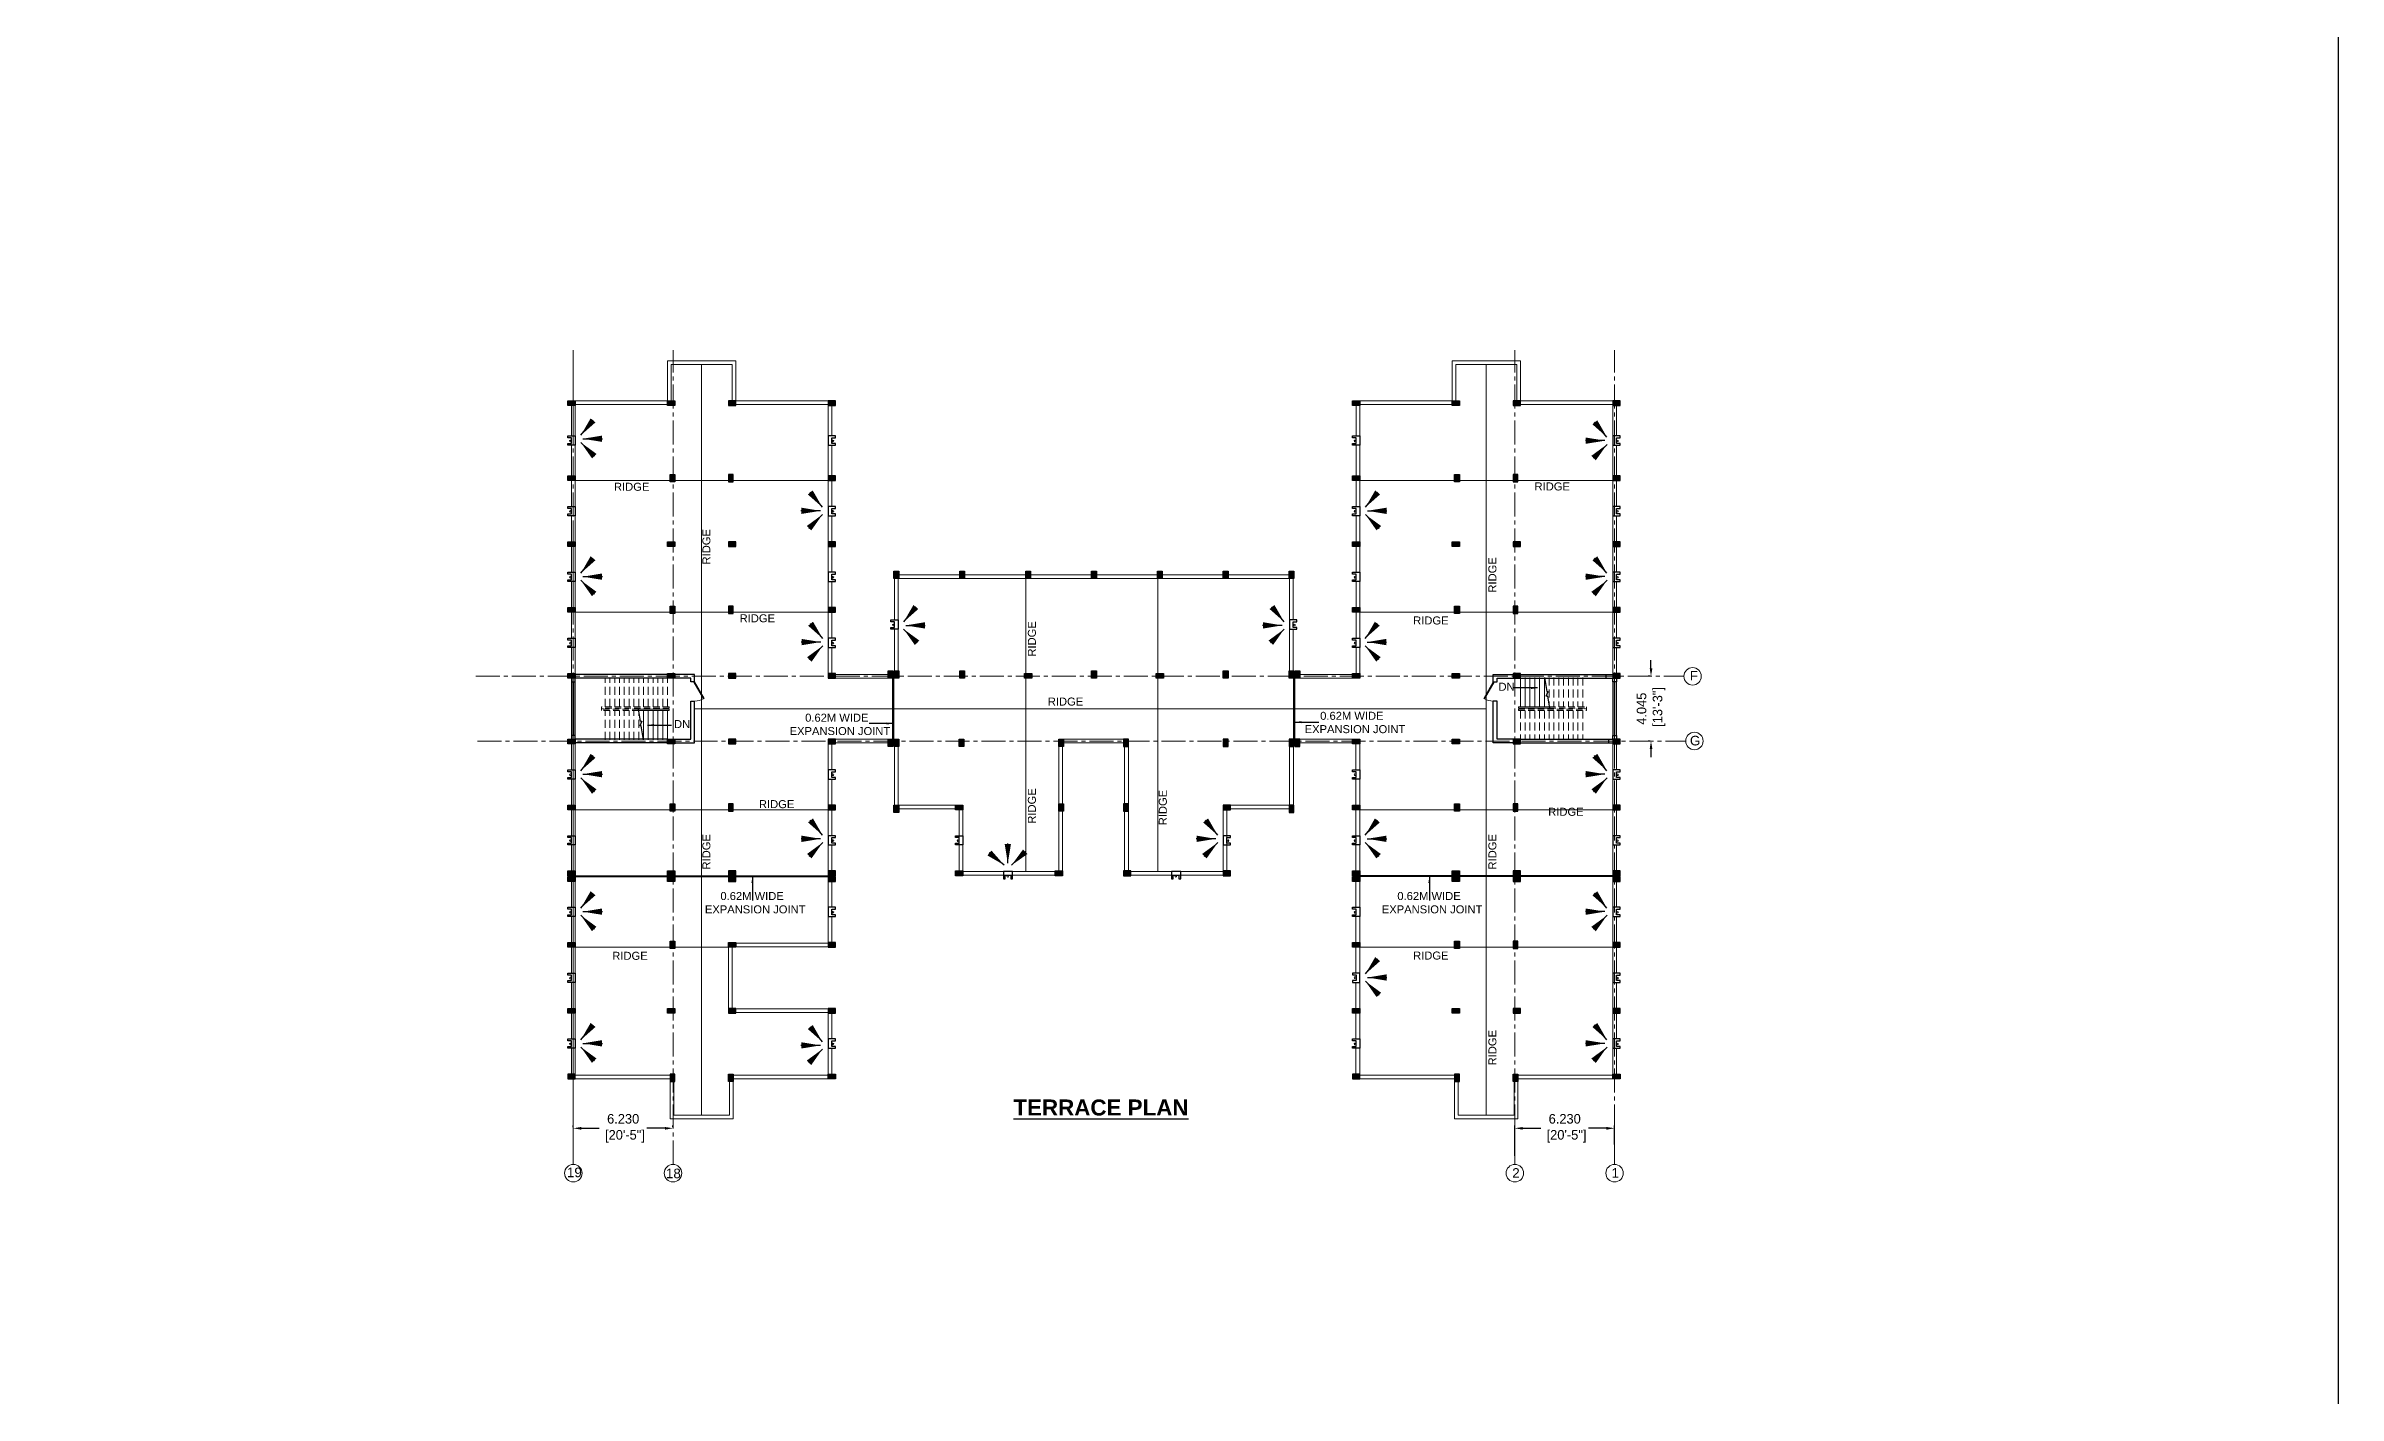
# Model space of a CAD drawing. Extents: x 1465 to 2206, y 779 to 1116.
# Drawn here: x 2062.9 to 2206.1, y 863.1 to 947.4 of the extents above; entities that cross this region are included whole.
import ezdxf

# ---------------------------------------------------------------- set-up
doc = ezdxf.new("R2010")
doc.units = 0
doc.header["$LTSCALE"] = 40
doc.header["$MEASUREMENT"] = 0
doc.header["$PDMODE"] = 32
doc.header["$PDSIZE"] = 0.02
for name, pattern in [('CENTER2', [1.125, 0.75, -0.125, 0.125, -0.125]), ('DASHED', [0.75, 0.5, -0.25]), ('DASHED2', [0.375, 0.25, -0.125])]:
    doc.linetypes.add(name, pattern=pattern)
doc.layers.get('0').update_dxf_attribs({"linetype": 'CONTINUOUS'})
doc.layers.get('Defpoints').update_dxf_attribs({"linetype": 'CONTINUOUS'})
for name, color, linetype, lineweight in [('COLUMN', 251, 'CONTINUOUS', 30), ('Door', 54, 'CONTINUOUS', 15), ('FIXTURE', 13, 'CONTINUOUS', 9), ('Railing', 22, 'CONTINUOUS', 13), ('Services', 1, 'DASHED', 30), ('Stair', 1, 'CONTINUOUS', 15), ('Wall', 7, 'CONTINUOUS', 30), ('wall l', 7, 'CONTINUOUS', 15), ('Window', 150, 'CONTINUOUS', 13), ('window wall', 7, 'CONTINUOUS', 18)]:
    doc.layers.add(name, color=color, linetype=linetype, lineweight=lineweight)
for name, color, linetype in [('Dim', 251, 'CONTINUOUS'), ('Dimens', 254, 'CONTINUOUS'), ('EXPANSION JOINT', 244, 'CONTINUOUS'), ('GRID', 4, 'CENTER2'), ('GRID TEXT', 142, 'CENTER2'), ('Hatch', 251, 'CONTINUOUS'), ('SLOP', 230, 'CONTINUOUS'), ('Text', 7, 'CONTINUOUS')]:
    doc.layers.add(name, color=color, linetype=linetype)
doc.styles.add('L120', font='simplex.shx', dxfattribs={"height": 3})
doc.styles.get("Standard").update_dxf_attribs({"font": 'txt.shx', "height": 0.03937})
doc.styles.add('Tabrej', font='GOTHIC.TTF')
doc.styles.add('Tabrej.', font='GOTHIC.TTF', dxfattribs={"height": 1})
doc.dimstyles.get("Standard").update_dxf_attribs({"dimtxt": 0.18, "dimasz": 0.18, "dimexe": 0.18, "dimexo": 0.0625, "dimgap": 0.09, "dimtad": 0, "dimtih": 1, "dimtoh": 1, "dimdec": 4, "dimzin": 0, "dimdsep": 46, "dimtxsty": 'Standard', "dimcen": 0.09, "dimadec": 0, "dimazin": 0, "dimtfac": 1, "dimtdec": 4, "dimtofl": 0, "dimtmove": 0, "dimatfit": 3, "dimfxl": 0, "dimtolj": 1, "dimtzin": 0, "dimarcsym": 0})
doc.dimstyles.new('Tabrej', dxfattribs={"dimtxt": 1.8, "dimasz": 1.2, "dimexe": 0.18, "dimexo": 0.0625, "dimgap": 0.09, "dimtad": 0, "dimzin": 0, "dimdsep": 46, "dimtxsty": 'Tabrej', "dimcen": 0.09, "dimclrd": 256, "dimclre": 256, "dimclrt": 7, "dimadec": 0, "dimazin": 0, "dimtfac": 1, "dimtofl": 0, "dimtmove": 0, "dimatfit": 3, "dimfxl": 0, "dimtolj": 1, "dimtzin": 0, "dimlwd": -1, "dimlwe": -1, "dimarcsym": 0})

# ---------------------------------------------------------------- blocks, each defined once
blk = doc.blocks.new('COLUMN 546')
at = {"layer": 'Hatch'}
h = blk.add_hatch(color=0, dxfattribs=at)
h.dxf.hatch_style = 1
h.paths.add_polyline_path([(0, 0), (0.3, 0), (0.3, 0.46), (0, 0.46)])
at = {"layer": 'COLUMN'}
for p, q in [((0.3, 0.46), (0, 0.46)), ((0, 0.46), (0, 0)), ((0, 0), (0.3, 0)), ((0.3, 0), (0.3, 0.46))]:
    blk.add_line(p, q, dxfattribs=at)
blk = doc.blocks.new('SHAFT2')
at = {"layer": 'FIXTURE'}
blk.add_circle((0.3, 0.31), 0.05, dxfattribs=at)
at = {"layer": 'Wall'}
blk.add_lwpolyline([(0, 0.58), (0.46, 0.58), (0.46, 0.47), (0.23, 0.47), (0.23, 0.12), (0.46, 0.12), (0.46, 0), (0, 0), (0, 0.58)], dxfattribs=at)
blk = doc.blocks.new('*U14')
for p, q in [((0, 0), (0, -6)), ((40, 0), (40, -6))]:
    blk.add_line(p, q)
blk.add_lwpolyline([(0, 0), (34.6, 20), (35.5, 18.5), (0.9, -1.5)], close=True)
blk.add_arc((0, 0), 40, 0, 30)
blk = doc.blocks.new('DOOR1')
at = {"layer": 'Door', "xscale": 0.0300000000000013, "yscale": 0.0300000000000013, "zscale": 0.0300000000000013}
blk.add_blockref('*U14', (0, 0.18), dxfattribs=at)
blk = doc.blocks.new('*D55')
at = {"layer": 'Defpoints', "color": 0, "transparency": 16777216}
for p in [(2154.69, 879.77), (2160.92, 878.7), (2154.69, 877.98)]:
    blk.add_point(p, dxfattribs=at)
at = {"layer": 'Dim', "transparency": 16777216}
for p, q in [((2154.69, 878.04), (2154.69, 879.95)), ((2155.19, 879.77), (2156.32, 879.77)), ((2160.42, 879.77), (2159.29, 879.77)), ((2160.92, 878.76), (2160.92, 879.95))]:
    blk.add_line(p, q, dxfattribs=at)
for points in [[(2155.19, 879.85), (2155.19, 879.68), (2154.69, 879.77)], [(2160.42, 879.85), (2160.42, 879.68), (2160.92, 879.77)]]:
    blk.add_solid(points, dxfattribs=at)
at = {"layer": 'Dim', "color": 7, "transparency": 16777216, "insert": (2157.81, 879.77), "char_height": 0.6, "attachment_point": 5, "style": 'Tabrej'}
blk.add_mtext('\\A1;6.230\\P [20\'-5"]', dxfattribs=at)
blk = doc.blocks.new('*D56')
at = {"layer": 'Defpoints', "color": 0, "transparency": 16777216}
for p in [(2095.85, 879.77), (2095.85, 879.77), (2102.08, 879.77)]:
    blk.add_point(p, dxfattribs=at)
at = {"layer": 'Dim', "transparency": 16777216}
for p, q in [((2095.85, 879.83), (2095.85, 879.95)), ((2096.35, 879.77), (2097.48, 879.77)), ((2101.58, 879.77), (2100.45, 879.77)), ((2102.08, 879.83), (2102.08, 879.95))]:
    blk.add_line(p, q, dxfattribs=at)
for points in [[(2096.35, 879.85), (2096.35, 879.68), (2095.85, 879.77)], [(2101.58, 879.85), (2101.58, 879.68), (2102.08, 879.77)]]:
    blk.add_solid(points, dxfattribs=at)
at = {"layer": 'Dim', "color": 7, "transparency": 16777216, "insert": (2098.97, 879.77), "char_height": 0.6, "attachment_point": 5, "style": 'Tabrej'}
blk.add_mtext('\\A1;6.230\\P [20\'-5"]', dxfattribs=at)
blk = doc.blocks.new('*D57')
at = {"layer": 'Defpoints', "color": 0, "transparency": 16777216}
for p in [(2163.2, 908.02), (2163.2, 908.02), (2163.2, 903.97)]:
    blk.add_point(p, dxfattribs=at)
at = {"layer": 'Dim', "transparency": 16777216}
for p, q in [((2163.2, 908.52), (2163.2, 909.02)), ((2163.14, 908.02), (2163.02, 908.02)), ((2163.14, 903.97), (2163.02, 903.97)), ((2163.2, 903.47), (2163.2, 902.97))]:
    blk.add_line(p, q, dxfattribs=at)
for points in [[(2163.12, 908.52), (2163.29, 908.52), (2163.2, 908.02)], [(2163.12, 903.47), (2163.29, 903.47), (2163.2, 903.97)]]:
    blk.add_solid(points, dxfattribs=at)
at = {"layer": 'Dim', "color": 7, "transparency": 16777216, "insert": (2163.2, 905.99), "char_height": 0.6, "attachment_point": 5, "rotation": 90, "style": 'Tabrej'}
blk.add_mtext('\\A1;4.045\\P [13\'-3"]', dxfattribs=at)

msp = doc.modelspace()

# ---------------------------------------------------------------- linework, layer by layer
at = {"layer": 'Dim'}
for p, q in [((2160.3987, 907.9014), (2160.3987, 908.1314)), ((2160.5609, 903.8564), (2160.5609, 904.0864))]:
    msp.add_line(p, q, dxfattribs=at)
at = {"layer": 'Dimens', "linetype": 'ByBlock', "ltscale": 0.05}
for p, q in [((2156.5389, 907.9364), (2156.6821, 907.0697)), ((2156.6497, 906.7812), (2156.772, 907.0697)), ((2156.6821, 907.0697), (2156.772, 907.0697)), ((2100.048, 905.2066), (2099.9233, 905.9614)), ((2156.7298, 906.7812), (2156.6497, 906.7812)), ((2156.7298, 906.7812), (2156.8545, 906.0264)), ((2100.1281, 905.2066), (2100.0058, 904.9181)), ((2100.0957, 904.9181), (2100.0058, 904.9181)), ((2100.048, 905.2066), (2100.1281, 905.2066)), ((2100.2389, 904.0514), (2100.0957, 904.9181))]:
    msp.add_line(p, q, dxfattribs=at)
at = {"layer": 'EXPANSION JOINT', "linetype": 'ByBlock', "ltscale": 0.05}
for p, q in [((2115.8319, 904.0864), (2115.8319, 907.9014)), ((2115.8939, 904.0864), (2115.8939, 907.9014)), ((2140.8839, 904.0864), (2140.8839, 907.9014)), ((2140.9459, 904.0864), (2140.9459, 907.9014)), ((2095.9689, 895.5564), (2111.7789, 895.5564)), ((2095.9689, 895.4944), (2111.7789, 895.4944)), ((2160.8089, 895.5564), (2144.9989, 895.5564)), ((2160.8089, 895.4944), (2144.9989, 895.4944))]:
    msp.add_line(p, q, dxfattribs=at)
at = {"layer": 'GRID', "lineweight": 18}
msp.add_line((2095.8539, 877.5065), (2095.8539, 928.4067), dxfattribs=at)
at = {"layer": 'GRID', "lineweight": 18, "ltscale": 0.05}
for p, q in [((2095.8539, 877.5065), (2095.8539, 928.4067)), ((2095.8539, 877.5064), (2095.8539, 928.4066)), ((2102.0839, 877.5064), (2102.0839, 928.4066)), ((2154.6939, 877.5064), (2154.6939, 928.4066)), ((2160.9239, 877.5064), (2160.9239, 928.4066)), ((2089.7523, 908.0164), (2165.2562, 908.0164)), ((2089.8673, 903.9714), (2165.3712, 903.9714))]:
    msp.add_line(p, q, dxfattribs=at)
at = {"layer": 'GRID TEXT', "linetype": 'ByBlock', "lineweight": 20, "ltscale": 0.05}
for centre in [(2165.801, 908.0164), (2165.916, 903.9714), (2095.8539, 876.9617), (2102.0839, 876.9617), (2154.6939, 876.9617), (2160.9239, 876.9617)]:
    msp.add_circle(centre, 0.5447, dxfattribs=at)
at = {"layer": 'Railing', "linetype": 'DASHED', "ltscale": 0.02}
for p, q in [((2101.8539, 906.1064), (2097.6089, 906.1064)), ((2097.6089, 905.8814), (2097.6089, 906.1064)), ((2099.9389, 905.8814), (2097.6089, 905.8814)), ((2101.8539, 906.0264), (2097.6889, 906.0264)), ((2099.9233, 905.9614), (2097.6889, 905.9614)), ((2154.9239, 905.9614), (2159.0889, 905.9614)), ((2154.9239, 905.8814), (2159.1689, 905.8814)), ((2156.8389, 906.1064), (2159.1689, 906.1064)), ((2156.8545, 906.0264), (2159.0889, 906.0264)), ((2159.1689, 906.1064), (2159.1689, 905.8814))]:
    msp.add_line(p, q, dxfattribs=at)
at = {"layer": 'Railing', "linetype": 'ByBlock', "ltscale": 0.05}
for p, q in [((2097.6889, 905.9614), (2097.6889, 906.0264)), ((2101.8539, 905.9614), (2099.9233, 905.9614)), ((2101.8539, 905.8814), (2099.9389, 905.8814)), ((2101.8539, 906.0264), (2101.8539, 906.1064)), ((2101.8539, 905.9614), (2101.8539, 905.8814)), ((2154.9239, 906.1064), (2156.8389, 906.1064)), ((2154.9239, 906.0264), (2154.9239, 906.1064)), ((2154.9239, 906.0264), (2156.8545, 906.0264)), ((2154.9239, 905.9614), (2154.9239, 905.8814)), ((2159.0889, 906.0264), (2159.0889, 905.9614))]:
    msp.add_line(p, q, dxfattribs=at)
at = {"layer": 'Services', "linetype": 'ByBlock'}
msp.add_lwpolyline([(1465.3689, 1068.2552), (2206.1432, 1068.2552), (2206.1432, 778.7578), (1465.3689, 778.7578)], close=True, dxfattribs=at)
at = {"layer": 'Stair', "linetype": 'DASHED2', "ltscale": 0.05}
for p, q in [((2097.8389, 906.1064), (2097.8389, 907.9364)), ((2098.1389, 906.1064), (2098.1389, 907.9364)), ((2098.4389, 906.1064), (2098.4389, 907.9364)), ((2098.7389, 906.1064), (2098.7389, 907.9364)), ((2099.0389, 906.1064), (2099.0389, 907.9364)), ((2099.3389, 906.1064), (2099.3389, 907.9364)), ((2099.6389, 906.1064), (2099.6389, 907.9364)), ((2099.9389, 906.1064), (2099.9389, 907.9364)), ((2100.2389, 906.1064), (2100.2389, 907.9364)), ((2100.5389, 906.1064), (2100.5389, 907.9364)), ((2100.8389, 906.1064), (2100.8389, 907.9364)), ((2101.1389, 906.1064), (2101.1389, 907.9364)), ((2101.4389, 906.1064), (2101.4389, 907.9364)), ((2101.7389, 906.1064), (2101.7389, 907.9364)), ((2156.8389, 907.9364), (2156.8389, 906.1064)), ((2157.1389, 907.9364), (2157.1389, 906.1064)), ((2157.4389, 907.9364), (2157.4389, 906.1064)), ((2157.7389, 907.9364), (2157.7389, 906.1064)), ((2158.0389, 907.9364), (2158.0389, 906.1064)), ((2158.3389, 907.9364), (2158.3389, 906.1064)), ((2158.6389, 907.9364), (2158.6389, 906.1064)), ((2158.9389, 907.9364), (2158.9389, 906.1064)), ((2097.8389, 904.0514), (2097.8389, 905.8814)), ((2098.1389, 904.0514), (2098.1389, 905.8814)), ((2098.4389, 904.0514), (2098.4389, 905.8814)), ((2098.7389, 904.0514), (2098.7389, 905.8814)), ((2099.0389, 904.0514), (2099.0389, 905.8814)), ((2099.3389, 904.0514), (2099.3389, 905.8814)), ((2099.6389, 904.0514), (2099.6389, 905.8814)), ((2099.9389, 904.0514), (2099.9389, 905.8814)), ((2155.0389, 905.8814), (2155.0389, 904.0514)), ((2155.3389, 905.8814), (2155.3389, 904.0514)), ((2155.6389, 905.8814), (2155.6389, 904.0514)), ((2155.9389, 905.8814), (2155.9389, 904.0514)), ((2156.2389, 905.8814), (2156.2389, 904.0514)), ((2156.5389, 905.8814), (2156.5389, 904.0514)), ((2156.8389, 905.8814), (2156.8389, 904.0514)), ((2157.1389, 905.8814), (2157.1389, 904.0514)), ((2157.4389, 905.8814), (2157.4389, 904.0514)), ((2157.7389, 905.8814), (2157.7389, 904.0514)), ((2158.0389, 905.8814), (2158.0389, 904.0514)), ((2158.3389, 905.8814), (2158.3389, 904.0514)), ((2158.6389, 905.8814), (2158.6389, 904.0514)), ((2158.9389, 905.8814), (2158.9389, 904.0514))]:
    msp.add_line(p, q, dxfattribs=at)
at = {"layer": 'Stair', "linetype": 'ByBlock', "ltscale": 0.05}
for p, q in [((2155.0389, 908.1664), (2155.0389, 906.1064)), ((2155.3389, 907.9364), (2155.3389, 906.1064)), ((2155.6389, 907.9364), (2155.6389, 906.1064)), ((2155.9389, 907.9364), (2155.9389, 906.1064)), ((2156.2389, 907.9364), (2156.2389, 906.1064)), ((2156.5389, 907.9364), (2156.5389, 906.1064)), ((2100.2389, 904.0514), (2100.2389, 905.8814)), ((2100.5389, 904.0514), (2100.5389, 905.8814)), ((2100.8389, 904.0514), (2100.8389, 905.8814)), ((2101.1389, 904.0514), (2101.1389, 905.8814)), ((2101.4389, 904.0514), (2101.4389, 905.8814)), ((2101.7389, 904.0514), (2101.7389, 905.8814))]:
    msp.add_line(p, q, dxfattribs=at)
at = {"layer": 'Wall', "linetype": 'ByBlock', "lineweight": 18, "ltscale": 0.05}
for p, q in [((2103.8739, 927.5114), (2103.8739, 895.5564)), ((2152.9039, 927.5114), (2152.9039, 895.5564)), ((2111.7789, 920.2464), (2095.9689, 920.2464)), ((2160.8089, 920.2464), (2144.9989, 920.2464)), ((2124.1239, 895.8214), (2124.1239, 914.1314)), ((2132.3859, 895.8214), (2132.3859, 914.1314)), ((2111.7789, 912.0164), (2095.9689, 912.0164)), ((2160.8089, 912.0164), (2144.9989, 912.0164)), ((2115.8319, 905.9939), (2103.4319, 905.9939)), ((2140.8839, 905.9939), (2115.8939, 905.9939)), ((2140.9459, 905.9939), (2152.9039, 905.9939)), ((2111.7789, 899.6714), (2095.7389, 899.6714)), ((2160.8089, 899.6714), (2144.9989, 899.6714)), ((2103.8739, 895.4944), (2103.8739, 880.5794)), ((2152.9039, 895.4944), (2152.9039, 880.5794)), ((2105.5489, 891.0794), (2095.9689, 891.0794)), ((2160.8089, 891.0794), (2144.9989, 891.0794))]:
    msp.add_line(p, q, dxfattribs=at)
at = {"layer": 'Wall'}
for p, q in [((2101.7389, 908.1314), (2095.9689, 908.1314)), ((2101.7389, 907.9014), (2095.9689, 907.9014)), ((2103.4319, 908.1314), (2102.1989, 908.1314)), ((2103.1989, 907.9014), (2102.1989, 907.9014)), ((2103.4319, 907.6714), (2103.1989, 907.6714)), ((2153.3459, 908.1314), (2154.5789, 908.1314)), ((2153.3459, 907.6714), (2153.5789, 907.6714)), ((2153.5789, 907.9014), (2154.5789, 907.9014)), ((2155.0389, 908.1314), (2160.8089, 908.1314)), ((2155.0389, 907.9014), (2160.8089, 907.9014)), ((2101.7389, 904.0864), (2095.9689, 904.0864)), ((2155.0389, 904.0864), (2160.8089, 904.0864)), ((2101.7389, 903.8564), (2095.9689, 903.8564)), ((2155.0389, 903.8564), (2160.8089, 903.8564))]:
    msp.add_line(p, q, dxfattribs=at)
at = {"layer": 'Wall', "linetype": 'ByBlock', "ltscale": 0.05}
for p, q in [((2103.1989, 907.6714), (2103.1989, 907.9014)), ((2103.4319, 907.6714), (2103.4319, 908.1314)), ((2153.3459, 907.6714), (2153.3459, 908.1314)), ((2153.5789, 907.6714), (2153.5789, 907.9014)), ((2103.1989, 906.4714), (2103.4319, 906.4714)), ((2103.1989, 904.0864), (2103.1989, 906.4714)), ((2103.4319, 903.8564), (2103.4319, 906.4714)), ((2153.5789, 906.471), (2153.3459, 906.471)), ((2153.3459, 903.8564), (2153.3459, 906.471)), ((2153.5789, 904.0864), (2153.5789, 906.471)), ((2102.1989, 904.0864), (2103.1989, 904.0864)), ((2154.5789, 904.0864), (2153.5789, 904.0864)), ((2102.1989, 903.8564), (2103.4319, 903.8564)), ((2154.5789, 903.8564), (2153.3459, 903.8564))]:
    msp.add_line(p, q, dxfattribs=at)
at = {"layer": 'Wall'}
for points in [[(2095.7389, 907.9014), (2095.7389, 907.6714), (2095.9689, 907.6714), (2095.9689, 907.9014), (2095.7389, 907.9014)], [(2161.0389, 907.9014), (2161.0389, 907.6714), (2160.8089, 907.6714), (2160.8089, 907.9014), (2161.0389, 907.9014)], [(2095.7389, 904.3164), (2095.7389, 904.0864), (2095.9689, 904.0864), (2095.9689, 904.3164), (2095.7389, 904.3164)], [(2161.0389, 904.3164), (2161.0389, 904.0864), (2160.8089, 904.0864), (2160.8089, 904.3164), (2161.0389, 904.3164)]]:
    msp.add_lwpolyline(points, dxfattribs=at)
at = {"layer": 'wall l', "ltscale": 0.02}
for p, q in [((2101.739, 927.7414), (2101.7389, 925.2414)), ((2101.739, 927.7414), (2106.0089, 927.7414)), ((2101.969, 927.5114), (2101.9689, 925.2414)), ((2101.969, 927.5114), (2105.7789, 927.5114)), ((2105.7789, 927.5114), (2105.7789, 925.2414)), ((2106.0089, 927.7414), (2106.0089, 925.2414)), ((2150.769, 927.7414), (2150.7689, 925.2414)), ((2150.769, 927.7414), (2155.0389, 927.7414)), ((2150.999, 927.5114), (2150.9989, 925.2414)), ((2150.999, 927.5114), (2154.8089, 927.5114)), ((2154.8089, 927.5114), (2154.8089, 925.2414)), ((2155.0389, 927.7414), (2155.0389, 925.2414)), ((2101.899, 880.3494), (2101.8989, 882.6894)), ((2102.129, 880.5794), (2102.1289, 882.6894)), ((2105.6189, 880.5794), (2105.6189, 882.6894)), ((2105.8489, 880.3494), (2105.8489, 882.6894)), ((2150.929, 880.3494), (2150.9289, 882.6894)), ((2151.159, 880.5794), (2151.1589, 882.6894)), ((2154.6489, 880.5794), (2154.6489, 882.6894)), ((2154.8789, 880.3494), (2154.8789, 882.6894)), ((2101.899, 880.3494), (2105.8489, 880.3494)), ((2102.129, 880.5794), (2105.6189, 880.5794)), ((2150.929, 880.3494), (2154.8789, 880.3494)), ((2151.159, 880.5794), (2154.6489, 880.5794))]:
    msp.add_line(p, q, dxfattribs=at)
at = {"layer": 'wall l', "linetype": 'ByBlock', "ltscale": 0.05}
for p, q in [((2095.7389, 924.9414), (2095.7389, 923.0364)), ((2101.7389, 925.2414), (2095.9689, 925.2414)), ((2101.7389, 925.0114), (2095.9689, 925.0114)), ((2095.9689, 924.9414), (2095.9689, 923.0364)), ((2111.7789, 925.2414), (2106.0089, 925.2414)), ((2111.7789, 925.0114), (2106.0089, 925.0114)), ((2111.7789, 923.0364), (2111.7789, 924.9414)), ((2112.0089, 923.0364), (2112.0089, 924.9414)), ((2144.7689, 924.9414), (2144.7689, 923.0364)), ((2150.7689, 925.2414), (2144.9989, 925.2414)), ((2150.7689, 925.0114), (2144.9989, 925.0114)), ((2144.9989, 924.9414), (2144.9989, 923.0364)), ((2160.8089, 925.2414), (2155.0389, 925.2414)), ((2160.8089, 925.0114), (2155.0389, 925.0114)), ((2160.8089, 923.0364), (2160.8089, 924.9414)), ((2161.0389, 923.0364), (2161.0389, 924.9414)), ((2095.7389, 922.4514), (2095.7389, 920.5464)), ((2095.9689, 922.4514), (2095.9689, 920.5464)), ((2111.7789, 920.5464), (2111.7789, 922.4514)), ((2112.0089, 920.5464), (2112.0089, 922.4514)), ((2144.7689, 922.4514), (2144.7689, 920.5464)), ((2144.9989, 922.4514), (2144.9989, 920.5464)), ((2160.8089, 920.5464), (2160.8089, 922.4514)), ((2161.0389, 920.5464), (2161.0389, 922.4514)), ((2095.7389, 918.6314), (2095.7389, 920.2464)), ((2095.9689, 918.6314), (2095.9689, 920.2464)), ((2111.7789, 918.6314), (2111.7789, 920.2464)), ((2112.0089, 918.6314), (2112.0089, 920.2464)), ((2144.7689, 920.2464), (2144.7689, 918.6314)), ((2144.9989, 920.2464), (2144.9989, 918.6314)), ((2160.8089, 918.6314), (2160.8089, 920.2464)), ((2161.0389, 918.6314), (2161.0389, 920.2464)), ((2095.7389, 916.4314), (2095.7389, 918.0464)), ((2095.9689, 916.4314), (2095.9689, 918.0464)), ((2111.7789, 916.4314), (2111.7789, 918.0464)), ((2112.0089, 916.4314), (2112.0089, 918.0464)), ((2144.7689, 918.0464), (2144.7689, 916.4314)), ((2144.9989, 918.0464), (2144.9989, 916.4314)), ((2160.8089, 916.4314), (2160.8089, 918.0464)), ((2161.0389, 916.4314), (2161.0389, 918.0464)), ((2095.7389, 914.5164), (2095.7389, 916.1314)), ((2095.9689, 914.5164), (2095.9689, 916.1314)), ((2111.7789, 914.5164), (2111.7789, 916.1314)), ((2112.0089, 914.5164), (2112.0089, 916.1314)), ((2144.7689, 916.1314), (2144.7689, 914.5164)), ((2144.9989, 916.1314), (2144.9989, 914.5164)), ((2160.8089, 914.5164), (2160.8089, 916.1314)), ((2161.0389, 914.5164), (2161.0389, 916.1314)), ((2115.9289, 911.5389), (2115.9289, 914.1314)), ((2116.1589, 911.5389), (2116.1589, 914.1314)), ((2120.0089, 914.3614), (2116.1939, 914.3614)), ((2120.0089, 914.1314), (2116.1939, 914.1314)), ((2124.1239, 914.3614), (2120.3089, 914.3614)), ((2124.1239, 914.1314), (2120.3089, 914.1314)), ((2128.2389, 914.3614), (2124.4239, 914.3614)), ((2128.2389, 914.1314), (2124.4239, 914.1314)), ((2132.3539, 914.3614), (2128.5389, 914.3614)), ((2132.3539, 914.1314), (2128.5389, 914.1314)), ((2136.4689, 914.3614), (2132.6539, 914.3614)), ((2136.4689, 914.1314), (2132.6539, 914.1314)), ((2140.5839, 914.3614), (2136.7689, 914.3614)), ((2140.5839, 914.1314), (2136.7689, 914.1314)), ((2140.6189, 911.5389), (2140.6189, 914.1188)), ((2140.8489, 911.5389), (2140.8489, 914.1188)), ((2095.7389, 912.3164), (2095.7389, 913.9314)), ((2095.9689, 912.3164), (2095.9689, 913.9314)), ((2111.7789, 912.3164), (2111.7789, 913.9314)), ((2112.0089, 912.3164), (2112.0089, 913.9314)), ((2144.7689, 913.9314), (2144.7689, 912.3164)), ((2144.9989, 913.9314), (2144.9989, 912.3164)), ((2160.8089, 912.3164), (2160.8089, 913.9314)), ((2161.0389, 912.3164), (2161.0389, 913.9314)), ((2095.7389, 910.4014), (2095.7389, 912.0164)), ((2095.9689, 910.4014), (2095.9689, 912.0164)), ((2111.7789, 910.4014), (2111.7789, 912.0164)), ((2112.0089, 910.4014), (2112.0089, 912.0164)), ((2144.7689, 912.0164), (2144.7689, 910.4014)), ((2144.9989, 912.0164), (2144.9989, 910.4014)), ((2160.8089, 910.4014), (2160.8089, 912.0164)), ((2161.0389, 910.4014), (2161.0389, 912.0164)), ((2095.7389, 908.2014), (2095.7389, 909.8164)), ((2095.9689, 908.2014), (2095.9689, 909.8164)), ((2111.7789, 908.2014), (2111.7789, 909.8164)), ((2112.0089, 908.2014), (2112.0089, 909.8164)), ((2115.9289, 910.9539), (2115.9289, 908.3614)), ((2116.1589, 910.9539), (2116.1589, 908.3614)), ((2140.6189, 908.3488), (2140.6189, 910.9539)), ((2140.8489, 908.3488), (2140.8489, 910.9539)), ((2144.7689, 909.8164), (2144.7689, 908.2014)), ((2144.9989, 909.8164), (2144.9989, 908.2014)), ((2160.8089, 908.2014), (2160.8089, 909.8164)), ((2161.0389, 908.2014), (2161.0389, 909.8164)), ((2115.5319, 908.1314), (2112.2389, 908.1314)), ((2115.5319, 907.9014), (2112.2389, 907.9014)), ((2144.5389, 908.1314), (2141.2459, 908.1314)), ((2144.5389, 907.9014), (2141.2459, 907.9014)), ((2115.5319, 904.0864), (2112.2389, 904.0864)), ((2130.2389, 904.0865), (2126.4939, 904.0865)), ((2144.5389, 904.0864), (2141.2459, 904.0864)), ((2095.7389, 903.7864), (2095.7389, 902.1714)), ((2095.9689, 903.7864), (2095.9689, 902.1714)), ((2111.7789, 903.7864), (2111.7789, 902.1714)), ((2112.0119, 903.7864), (2112.0119, 902.1714)), ((2115.5319, 903.8534), (2112.2389, 903.8534)), ((2115.9259, 899.9714), (2115.9259, 903.6264)), ((2116.1589, 899.9714), (2116.1589, 903.6264)), ((2126.1939, 903.6265), (2126.1939, 900.0514)), ((2126.4239, 903.6265), (2126.4239, 900.0514)), ((2130.2389, 903.8565), (2126.4939, 903.8565)), ((2130.3089, 900.0514), (2130.3089, 903.6265)), ((2130.5389, 900.0514), (2130.5389, 903.6265)), ((2140.6189, 899.9714), (2140.6189, 903.6264)), ((2140.8519, 899.9714), (2140.8519, 903.6264)), ((2144.5389, 903.8534), (2141.2459, 903.8534)), ((2144.7659, 903.7864), (2144.7659, 902.1714)), ((2144.9989, 903.7864), (2144.9989, 902.1714)), ((2160.8089, 902.1714), (2160.8089, 903.7864)), ((2161.0389, 902.1714), (2161.0389, 903.7864)), ((2095.7389, 901.5864), (2095.7389, 899.9714)), ((2095.9689, 901.5864), (2095.9689, 899.9714)), ((2111.7789, 901.5864), (2111.7789, 899.9714)), ((2112.0119, 901.5864), (2112.0119, 899.9714)), ((2144.7659, 901.5864), (2144.7659, 899.9714)), ((2144.9989, 901.5864), (2144.9989, 899.9714)), ((2160.8089, 899.9714), (2160.8089, 901.5864)), ((2161.0389, 899.9714), (2161.0389, 901.5864)), ((2095.7389, 899.6714), (2095.7389, 898.0564)), ((2095.9689, 899.6714), (2095.9689, 898.0564)), ((2111.7789, 899.6714), (2111.7789, 898.0564)), ((2112.0119, 899.6714), (2112.0119, 898.0564)), ((2116.1939, 899.9714), (2119.7339, 899.9714)), ((2116.1939, 899.7414), (2119.7339, 899.7414)), ((2119.9639, 899.6714), (2119.9639, 895.8564)), ((2120.1939, 899.6714), (2120.1939, 895.8564)), ((2136.4689, 899.6714), (2136.4689, 895.8564)), ((2136.6989, 899.6714), (2136.6989, 895.8564)), ((2140.5839, 899.9714), (2136.9289, 899.9714)), ((2140.5839, 899.7414), (2136.9289, 899.7414)), ((2144.7659, 899.6714), (2144.7659, 898.0564)), ((2144.9989, 899.6714), (2144.9989, 898.0564)), ((2160.8089, 898.0564), (2160.8089, 899.6714)), ((2161.0389, 898.0564), (2161.0389, 899.6714)), ((2126.1939, 899.5914), (2126.1939, 895.8564)), ((2126.4239, 899.5914), (2126.4239, 895.8564)), ((2130.3089, 899.5914), (2130.3089, 895.8564)), ((2130.5389, 899.5914), (2130.5389, 895.8564)), ((2095.7389, 897.4714), (2095.7389, 895.8564)), ((2095.9689, 897.4714), (2095.9689, 895.8564)), ((2111.7789, 897.4714), (2111.7789, 895.8564)), ((2112.0119, 897.4714), (2112.0119, 895.8564)), ((2144.7659, 897.4714), (2144.7659, 895.8564)), ((2144.9989, 897.4714), (2144.9989, 895.8564)), ((2160.8089, 895.5564), (2160.8089, 897.4714)), ((2161.0389, 895.5564), (2161.0389, 897.4714)), ((2095.9689, 895.5564), (2095.9689, 895.4944)), ((2111.7789, 895.5564), (2111.7789, 895.4944)), ((2125.9639, 895.8214), (2120.1939, 895.8214)), ((2125.9639, 895.5914), (2120.1939, 895.5914)), ((2136.4689, 895.8214), (2130.6989, 895.8214)), ((2136.4689, 895.5914), (2130.6989, 895.5914)), ((2144.9989, 895.5564), (2144.9989, 895.4944)), ((2160.8089, 893.5794), (2160.8089, 895.4944)), ((2161.0389, 893.5794), (2161.0389, 895.4944)), ((2095.7389, 895.1944), (2095.7389, 893.5794)), ((2095.9689, 895.1944), (2095.9689, 893.5794)), ((2111.7789, 895.1944), (2111.7789, 893.5794)), ((2112.0119, 895.1944), (2112.0119, 893.5794)), ((2144.7659, 895.1944), (2144.7659, 893.5794)), ((2144.9989, 895.1944), (2144.9989, 893.5794)), ((2095.7389, 892.9944), (2095.7389, 891.3794)), ((2095.9689, 892.9944), (2095.9689, 891.3794)), ((2111.7789, 892.9944), (2111.7789, 891.3794)), ((2112.0119, 892.9944), (2112.0119, 891.3794)), ((2144.7659, 892.9944), (2144.7659, 891.3794)), ((2144.9989, 892.9944), (2144.9989, 891.3794)), ((2160.8089, 891.3794), (2160.8089, 892.9944)), ((2161.0389, 891.3794), (2161.0389, 892.9944)), ((2095.7389, 891.0794), (2095.7389, 889.4644)), ((2095.9689, 891.0794), (2095.9689, 889.4644)), ((2105.5489, 887.2644), (2105.5489, 891.0794)), ((2105.7819, 887.2644), (2105.7819, 891.0794)), ((2111.7789, 891.3444), (2106.0089, 891.3444)), ((2111.7789, 891.1144), (2106.0089, 891.1144)), ((2144.7659, 891.0794), (2144.7659, 889.4644)), ((2144.9989, 891.0794), (2144.9989, 889.4644)), ((2160.8089, 889.4644), (2160.8089, 891.0794)), ((2161.0389, 889.4644), (2161.0389, 891.0794)), ((2095.7389, 888.8794), (2095.7389, 887.2644)), ((2095.9689, 888.8794), (2095.9689, 887.2644)), ((2144.7659, 888.8794), (2144.7659, 887.2644)), ((2144.9989, 888.8794), (2144.9989, 887.2644)), ((2160.8089, 887.2644), (2160.8089, 888.8794)), ((2161.0389, 887.2644), (2161.0389, 888.8794)), ((2095.7389, 886.9644), (2095.7389, 885.3494)), ((2095.9689, 886.9644), (2095.9689, 885.3494)), ((2111.7789, 887.2294), (2106.0089, 887.2294)), ((2111.7789, 886.9994), (2106.0089, 886.9994)), ((2111.7789, 886.9644), (2111.7789, 885.3494)), ((2112.0089, 886.9644), (2112.0089, 885.3494)), ((2144.7659, 886.9644), (2144.7659, 885.3494)), ((2144.9989, 886.9644), (2144.9989, 885.3494)), ((2160.8089, 885.3494), (2160.8089, 886.9644)), ((2161.0389, 885.3494), (2161.0389, 886.9644)), ((2095.7389, 884.7644), (2095.7389, 883.1494)), ((2095.9689, 884.7644), (2095.9689, 883.1494)), ((2111.7789, 884.7644), (2111.7789, 883.1494)), ((2112.0089, 884.7644), (2112.0089, 883.1494)), ((2144.7659, 884.7644), (2144.7659, 883.1494)), ((2144.9989, 884.7644), (2144.9989, 883.1494)), ((2160.8089, 883.1494), (2160.8089, 884.7644)), ((2161.0389, 883.1494), (2161.0389, 884.7644)), ((2101.8989, 883.0794), (2095.9689, 883.0794)), ((2101.8989, 882.8494), (2095.9689, 882.8494)), ((2111.7789, 883.0794), (2105.8489, 883.0794)), ((2111.7789, 882.8494), (2105.8489, 882.8494)), ((2150.9289, 883.0794), (2144.9989, 883.0794)), ((2150.9289, 882.8494), (2144.9989, 882.8494)), ((2160.8089, 883.0794), (2154.8789, 883.0794)), ((2160.8089, 882.8494), (2154.8789, 882.8494))]:
    msp.add_line(p, q, dxfattribs=at)
at = {"layer": 'Window', "linetype": 'ByBlock', "ltscale": 0.05}
for p, q in [((2095.8289, 904.3164), (2095.8289, 907.6714)), ((2095.8789, 904.3164), (2095.8789, 907.6714)), ((2160.8989, 904.3164), (2160.8989, 907.6714)), ((2160.9489, 904.3164), (2160.9489, 907.6714))]:
    msp.add_line(p, q, dxfattribs=at)
at = {"layer": 'window wall', "linetype": 'ByBlock', "ltscale": 0.05}
for p, q in [((2095.7389, 904.3164), (2095.7389, 907.6714)), ((2095.9689, 904.3164), (2095.9689, 907.6714)), ((2160.8089, 904.3164), (2160.8089, 907.6714)), ((2161.0389, 904.3164), (2161.0389, 907.6714))]:
    msp.add_line(p, q, dxfattribs=at)

# ---------------------------------------------------------------- block references
at = {"layer": 'COLUMN', "color": 7, "extrusion": (0, 0, -1), "zscale": -1}
for p, rotation in [((-2102.1989, 925.2414), 270.0000000000001), ((-2151.2289, 925.2414), 270.0000000000001), ((-2095.9689, 920.5464), 270), ((-2144.9989, 920.5464), 270.0000000000001), ((-2095.9689, 916.4314), 270), ((-2102.1989, 916.4314), 270), ((-2144.9989, 916.4314), 270.0000000000001), ((-2151.2289, 916.4314), 270.0000000000001), ((-2095.9689, 912.3164), 270), ((-2144.9989, 912.3164), 270.0000000000001), ((-2115.5319, 908.3614), 180), ((-2095.9689, 908.2014), 270), ((-2102.1989, 908.2014), 270), ((-2124.0439, 907.9014), 90), ((-2132.2739, 907.9014), 90), ((-2144.9989, 908.2014), 270.0000000000001), ((-2151.2289, 908.2014), 270.0000000000001), ((-2095.9689, 904.0864), 270), ((-2102.1989, 904.0864), 270), ((-2115.5319, 904.0864), 180), ((-2115.8939, 904.0864), 180), ((-2144.9989, 904.0864), 270.0000000000001), ((-2151.2289, 904.0864), 270.0000000000001), ((-2095.9689, 899.9714), 270), ((-2144.9989, 899.9714), 270.0000000000001), ((-2095.9689, 895.8564), 270), ((-2095.9689, 895.4944), 270), ((-2102.1989, 895.8564), 270), ((-2102.1989, 895.4944), 270), ((-2144.9989, 895.8564), 270.0000000000001), ((-2144.9989, 895.4944), 270.0000000000001), ((-2151.2289, 895.8564), 270.0000000000001), ((-2151.2289, 895.4944), 270.0000000000001), ((-2095.9689, 891.3794), 270), ((-2106.0089, 891.3794), 270), ((-2144.9989, 891.3794), 270.0000000000001), ((-2095.9689, 887.2644), 270), ((-2102.1989, 887.2644), 270), ((-2144.9989, 887.2644), 270.0000000000001), ((-2151.2289, 887.2644), 270.0000000000001), ((-2105.5489, 883.1494), 180), ((-2111.7789, 882.8494), 90), ((-2154.5789, 883.1494), 180), ((-2160.8089, 882.8494), 90)]:
    msp.add_blockref('COLUMN 546', p, dxfattribs=dict(at, rotation=rotation))
at = {"layer": 'COLUMN', "color": 7, "extrusion": (0, 0, -1), "xscale": -1, "zscale": -1}
for p, rotation in [((-2105.5489, 925.2414), 90), ((-2154.5789, 925.2414), 90), ((-2111.7789, 920.5464), 90), ((-2160.8089, 920.5464), 90), ((-2105.5489, 916.4314), 90), ((-2111.7789, 916.4314), 90), ((-2154.5789, 916.4314), 90), ((-2160.8089, 916.4314), 90), ((-2111.7789, 912.3164), 90), ((-2160.8089, 912.3164), 90), ((-2105.5489, 908.2014), 90), ((-2111.7789, 908.2014), 90), ((-2154.5789, 908.2014), 90), ((-2160.8089, 908.2014), 90), ((-2105.5489, 904.0864), 90), ((-2111.7789, 904.0864), 90), ((-2140.8839, 904.0864), 180), ((-2141.2459, 904.0864), 180), ((-2154.5789, 904.0864), 90), ((-2160.8089, 904.0864), 90), ((-2111.7789, 899.9714), 90), ((-2160.8089, 899.9714), 90), ((-2105.5489, 895.8564), 90), ((-2105.5489, 895.4944), 90), ((-2111.7789, 895.8564), 90), ((-2111.7789, 895.4944), 90), ((-2154.5789, 895.8564), 90), ((-2154.5789, 895.4944), 90), ((-2160.8089, 895.8564), 90), ((-2160.8089, 895.4944), 90), ((-2111.7789, 891.3794), 90), ((-2160.8089, 891.3794), 90), ((-2105.5489, 887.2644), 90), ((-2111.7789, 887.2644), 90), ((-2154.5789, 887.2644), 90), ((-2160.8089, 887.2644), 90), ((-2095.9689, 882.8494), 270), ((-2102.1989, 883.1494), 180), ((-2144.9989, 882.8494), 270), ((-2151.2289, 883.1494), 180)]:
    msp.add_blockref('COLUMN 546', p, dxfattribs=dict(at, rotation=rotation))
at = {"layer": 'COLUMN', "linetype": 'ByBlock', "rotation": 180}
for p in [(2095.9689, 923.0364), (2144.9989, 923.0364), (2095.9689, 918.6314), (2144.9989, 918.6314), (2095.9689, 914.5164), (2144.9989, 914.5164), (2095.9689, 910.4014), (2144.9989, 910.4014), (2095.9689, 902.1714), (2144.9989, 902.1714), (2095.9689, 898.0564), (2144.9989, 898.0564), (2095.9689, 893.5794), (2144.9989, 893.5794), (2095.9689, 889.4644), (2095.9689, 885.3494), (2144.9989, 885.3494)]:
    msp.add_blockref('SHAFT2', p, dxfattribs=at)
at = {"layer": 'COLUMN', "linetype": 'ByBlock', "extrusion": (0, 0, -1), "zscale": -1, "rotation": 180}
for p in [(-2111.7789, 923.0364), (-2160.8089, 923.0364), (-2111.7789, 918.6314), (-2160.8089, 918.6314), (-2111.7789, 914.5164), (-2160.8089, 914.5164), (-2140.6189, 911.5389), (-2111.7789, 910.4014), (-2160.8089, 910.4014), (-2111.7789, 902.1714), (-2160.8089, 902.1714), (-2111.7789, 898.0564), (-2160.8089, 898.0564), (-2111.7789, 893.5794), (-2160.8089, 893.5794), (-2160.8089, 889.4644)]:
    msp.add_blockref('SHAFT2', p, dxfattribs=at)
at = {"layer": 'COLUMN', "color": 7, "extrusion": (0, 0, -1), "zscale": -1}
for p in [(-2102.1989, 920.1664), (-2151.2289, 920.1664), (-2116.1939, 914.1314), (-2120.3089, 914.1314), (-2124.4239, 914.1314), (-2128.5389, 914.1314), (-2132.6539, 914.1314), (-2136.7689, 914.1314), (-2140.8839, 914.1314), (-2102.1989, 911.9364), (-2151.2289, 911.9364), (-2116.1939, 907.9014), (-2120.3089, 907.9014), (-2128.5389, 907.9014), (-2136.7689, 907.9014), (-2140.8839, 907.9014), (-2141.2459, 907.9014), (-2102.1989, 899.5914), (-2151.2289, 899.5914), (-2102.1989, 890.9994), (-2151.2289, 890.9994)]:
    msp.add_blockref('COLUMN 546', p, dxfattribs=at)
at = {"layer": 'COLUMN', "color": 7, "extrusion": (0, 0, -1), "xscale": -1, "zscale": -1}
for p in [(-2105.5489, 920.1664), (-2154.5789, 920.1664), (-2105.5489, 911.9364), (-2154.5789, 911.9364), (-2105.5489, 899.5914), (-2154.5789, 899.5914), (-2154.5789, 890.9994)]:
    msp.add_blockref('COLUMN 546', p, dxfattribs=at)
at = {"layer": 'COLUMN', "linetype": 'ByBlock', "extrusion": (0, 0, -1), "xscale": -1, "zscale": -1, "rotation": 180}
msp.add_blockref('SHAFT2', (-2116.1589, 911.5389), dxfattribs=at)
at = {"layer": 'COLUMN', "linetype": 'ByBlock', "extrusion": (0, 0, -1), "zscale": -1}
msp.add_blockref('SHAFT2', (-2144.9989, 888.8794), dxfattribs=at)
at = {"layer": 'COLUMN', "linetype": 'ByBlock', "xscale": -1, "rotation": 180}
for p in [(2111.7789, 885.3494), (2160.8089, 885.3494)]:
    msp.add_blockref('SHAFT2', p, dxfattribs=at)
at = {"layer": 'Wall', "color": 7, "extrusion": (0, 0, -1), "zscale": -1}
for p, rotation in [((-2095.9689, 925.2414), 270), ((-2144.9989, 925.2414), 270), ((-2115.8939, 899.9714), 180), ((-2120.1939, 899.9714), 270.0000000000001), ((-2120.1939, 895.8564), 270.0000000000001), ((-2126.4239, 895.8564), 270.0000000000001)]:
    msp.add_blockref('COLUMN 546', p, dxfattribs=dict(at, rotation=rotation))
at = {"layer": 'Wall', "color": 7, "extrusion": (0, 0, -1), "xscale": -1, "zscale": -1}
for p, rotation in [((-2111.7789, 925.2414), 90), ((-2160.8089, 925.2414), 90), ((-2136.4689, 899.9714), 90), ((-2140.8839, 899.9714), 180), ((-2130.2389, 895.8564), 90), ((-2136.4689, 895.8564), 90)]:
    msp.add_blockref('COLUMN 546', p, dxfattribs=dict(at, rotation=rotation))
at = {"layer": 'Wall', "rotation": 269.9999999999999}
msp.add_blockref('DOOR1', (2103.2519, 907.6714), dxfattribs=at)
at = {"layer": 'Wall', "xscale": -1, "rotation": 90}
msp.add_blockref('DOOR1', (2153.5259, 907.6714), dxfattribs=at)
at = {"layer": 'Wall', "color": 7, "extrusion": (0, 0, -1), "zscale": -1}
for p in [(-2120.2639, 903.6264), (-2126.4939, 903.6265), (-2126.4939, 899.5914)]:
    msp.add_blockref('COLUMN 546', p, dxfattribs=at)
at = {"layer": 'Wall', "color": 7, "extrusion": (0, 0, -1), "xscale": -1, "zscale": -1}
for p in [(-2130.2389, 903.6265), (-2136.4689, 903.6264), (-2130.2389, 899.5914)]:
    msp.add_blockref('COLUMN 546', p, dxfattribs=at)
at = {"layer": 'Wall', "linetype": 'ByBlock', "extrusion": (0, 0, -1), "xscale": -1, "zscale": -1, "rotation": 180}
msp.add_blockref('SHAFT2', (-2120.1939, 898.0564), dxfattribs=at)
at = {"layer": 'Wall', "linetype": 'ByBlock', "extrusion": (0, 0, -1), "zscale": -1}
for p, rotation in [((-2136.4689, 898.0564), 180), ((-2123.3103, 895.8214), 269.9999999999397), ((-2133.8153, 895.8214), 269.9999999999397)]:
    msp.add_blockref('SHAFT2', p, dxfattribs=dict(at, rotation=rotation))

# ---------------------------------------------------------------- texts
at = {"layer": 'GRID TEXT', "lineweight": 18, "ltscale": 0.05, "char_height": 0.6, "attachment_point": 1, "style": 'Tabrej.'}
for s, insert in [('{\\fArial|b0|i0|c0|p34;F}', (2165.6262, 908.3561)), ('{\\fArial|b0|i0|c0|p34;G}', (2165.634, 904.2975)), ('{\\fArial|b0|i0|c0|p34;19}', (2095.4533, 877.3123)), ('{\\fArial|b0|i0|c0|p34;18}', (2101.6415, 877.2481)), ('{\\fArial|b0|i0|c0|p34;2}', (2154.5292, 877.2748)), ('{\\fArial|b0|i0|c0|p34;1}', (2160.7326, 877.281))]:
    msp.add_mtext_dynamic_manual_height_columns(s, width=2.477927, gutter_width=5, heights=[0], dxfattribs=dict(at, insert=insert))
at = {"layer": 'Text', "attachment_point": 1, "style": 'Tabrej.'}
for s, width, insert, char_height in [('{\\fArial|b0|i0|c0|p34;RIDGE}', 2.841392, (2098.3954, 920.1122), 0.5), ('{\\fArial|b0|i0|c0|p34;RIDGE}', 2.841392, (2155.9235, 920.1335), 0.5), ('{\\fArial|b0|i0|c0|p34;RIDGE}', 2.841392, (2106.2479, 911.8927), 0.5), ('{\\fArial|b0|i0|c0|p34;RIDGE}', 2.841392, (2148.3381, 911.7571), 0.5), ('{\\fArial|b0|i0|c0|p34;DN}', 1.50962, (2153.6718, 907.6135), 0.5), ('{\\fArial|b0|i0|c0|p34;     0.62M WIDE \\PEXPANSION JOINT}', 19.989683, (2109.3716, 905.6785), 0.5), ('{\\fArial|b0|i0|c0|p34;RIDGE}', 2.841392, (2125.5077, 906.6876), 0.5), ('{\\fArial|b0|i0|c0|p34;     0.62M WIDE \\PEXPANSION JOINT}', 19.989683, (2141.5578, 905.798), 0.5), ('{\\fArial|b0|i0|c0|p34;DN }', 1.50962, (2102.1467, 905.281), 0.5), ('{\\fArial|b0|i0|c0|p34;RIDGE}', 2.841392, (2107.454, 900.277), 0.5), ('{\\fArial|b0|i0|c0|p34;RIDGE}', 2.841392, (2156.7791, 899.7992), 0.5), ('{\\fArial|b0|i0|c0|p34;     0.62M WIDE \\PEXPANSION JOINT}', 19.989683, (2104.0761, 894.5341), 0.5), ('{\\fArial|b0|i0|c0|p34;     0.62M WIDE \\PEXPANSION JOINT}', 19.989683, (2146.3794, 894.5341), 0.5), ('{\\fArial|b0|i0|c0|p34;RIDGE}', 2.841392, (2098.2891, 890.7985), 0.5), ('{\\fArial|b0|i0|c0|p34;RIDGE}', 2.841392, (2148.3352, 890.8136), 0.5), ('{\\fArial|b1|i0|c0|p34;\\LTERRACE PLAN}', 20.540561, (2123.3566, 881.5674), 1)]:
    msp.add_mtext_dynamic_manual_height_columns(s, width=width, gutter_width=5, heights=[0], dxfattribs=dict(at, insert=insert, char_height=char_height))
at = {"layer": 'Text', "char_height": 0.5, "attachment_point": 1, "rotation": 90, "style": 'Tabrej.'}
for insert in [(2103.9185, 915.0066), (2153.0385, 913.2475), (2124.2607, 909.2478), (2124.2607, 898.8057), (2132.4439, 898.7066), (2103.9185, 895.9413), (2153.0385, 895.9413), (2153.0385, 883.699)]:
    msp.add_mtext_dynamic_manual_height_columns('{\\fArial|b0|i0|c0|p34;RIDGE}', width=2.841392, gutter_width=5, heights=[0], dxfattribs=dict(at, insert=insert))

# ---------------------------------------------------------------- dimensions: what is measured, and where the dimension line sits
at = {"layer": 'Dim'}
for base, p1, p2, angle, picture, middle in [((2163.2029, 908.0164), (2163.2029, 903.9714), (2163.2029, 908.0164), 270, '*D57', (2163.2029, 905.9939)), ((2095.8539, 879.7654), (2102.0839, 879.7654), (2095.8539, 879.7654), 180, '*D56', (2098.9689, 879.7654))]:
    dim = msp.add_linear_dim(base=base, p1=p1, p2=p2, angle=angle, text='<>\\P[]', dimstyle='Tabrej', override={"dimtxt": 0.6, "dimasz": 0.5, "dimdec": 3}, dxfattribs=at)
    dim.commit()
    dim.dimension.update_dxf_attribs({"geometry": picture, "text_midpoint": middle})
dim = msp.add_linear_dim(base=(2154.6939, 879.7654), p1=(2160.9239, 878.7009), p2=(2154.6939, 877.976), angle=180, text='<>\\P[]', dimstyle='Tabrej', override={"dimtxt": 0.6, "dimasz": 0.5, "dimdec": 3}, dxfattribs=at)
dim.commit()
dim.dimension.update_dxf_attribs({"geometry": '*D55', "text_midpoint": (2157.8089, 879.7654), "dimtype": 160})

# ---------------------------------------------------------------- leaders
for points in [[(2156.1087, 907.2866), (2154.6243, 907.2866)], [(2100.4995, 904.9664), (2101.9839, 904.9664)], [(2115.8301, 905.0667), (2114.3458, 905.0667)], [(2140.9525, 905.1502), (2142.4369, 905.1502)], [(2107.0467, 895.4918), (2107.0467, 894.0074)], [(2149.3499, 895.4918), (2149.3499, 894.0074)]]:
    msp.add_leader(points, dimstyle='Standard', override={"dimscale": 40, "dimasz": 0.01, "dimgap": 0.09, "dimtad": 0, "dimpost": "'", "dimtxsty": 'L120', "dimarcsym": 1}, dxfattribs=at)
at = {"layer": 'SLOP', "linetype": 'ByBlock', "ltscale": 0.05}
for points in [[(2096.3276, 923.0825), (2097.098, 924.0258)], [(2160.4502, 922.963), (2159.6798, 923.9063)], [(2096.3221, 922.6341), (2097.1752, 921.7648)], [(2096.4531, 922.8634), (2097.671, 922.8634)], [(2160.3247, 922.7439), (2159.1068, 922.7439)], [(2160.4557, 922.5146), (2159.6026, 921.6453)], [(2111.2947, 918.3595), (2110.0768, 918.3595)], [(2111.4202, 918.5786), (2110.6498, 919.5219)], [(2145.3576, 918.5786), (2146.128, 919.5219)], [(2145.4831, 918.3595), (2146.701, 918.3595)], [(2111.4257, 918.1302), (2110.5726, 917.2609)], [(2145.3521, 918.1302), (2146.2052, 917.2609)], [(2096.3276, 914.4636), (2097.098, 915.4069)], [(2160.4502, 914.4636), (2159.6798, 915.4069)], [(2096.3221, 914.0152), (2097.1752, 913.1459)], [(2096.4531, 914.2445), (2097.671, 914.2445)], [(2160.3247, 914.2445), (2159.1068, 914.2445)], [(2160.4557, 914.0152), (2159.6026, 913.1459)], [(2111.4406, 910.3757), (2110.6702, 911.319)], [(2116.5012, 911.4174), (2117.2716, 912.3607)], [(2116.6267, 911.1983), (2117.8447, 911.1983)], [(2140.1511, 911.1983), (2138.9331, 911.1983)], [(2140.2766, 911.4174), (2139.5062, 912.3607)], [(2145.3372, 910.3757), (2146.1076, 911.319)], [(2111.3151, 910.1566), (2110.0971, 910.1566)], [(2111.446, 909.9273), (2110.593, 909.058)], [(2116.4958, 910.969), (2117.3488, 910.0997)], [(2140.2821, 910.969), (2139.429, 910.0997)], [(2145.3318, 909.9273), (2146.1848, 909.058)], [(2145.4627, 910.1566), (2146.6807, 910.1566)], [(2096.3276, 902.1186), (2097.098, 903.0619)], [(2160.4502, 902.1186), (2159.6798, 903.0619)], [(2096.3221, 901.6702), (2097.1752, 900.8009)], [(2096.4531, 901.8995), (2097.671, 901.8995)], [(2160.3247, 901.8995), (2159.1068, 901.8995)], [(2160.4557, 901.6702), (2159.6026, 900.8009)], [(2111.4356, 898.0796), (2110.6652, 899.0229)], [(2136.1256, 898.0796), (2135.3552, 899.0229)], [(2145.3422, 898.0796), (2146.1126, 899.0229)], [(2111.3101, 897.8605), (2110.0922, 897.8605)], [(2111.4411, 897.6312), (2110.588, 896.7619)], [(2122.7881, 896.2135), (2121.8447, 896.9839)], [(2123.0072, 896.339), (2123.0072, 897.5569)], [(2123.2364, 896.208), (2124.1058, 897.061)], [(2136.0001, 897.8605), (2134.7822, 897.8605)], [(2136.1311, 897.6312), (2135.278, 896.7619)], [(2145.3367, 897.6312), (2146.1898, 896.7619)], [(2145.4677, 897.8605), (2146.6857, 897.8605)], [(2096.3276, 893.5266), (2097.098, 894.4699)], [(2160.4502, 893.5266), (2159.6798, 894.4699)], [(2096.3221, 893.0782), (2097.1752, 892.2089)], [(2096.4531, 893.3075), (2097.671, 893.3075)], [(2160.3247, 893.3075), (2159.1068, 893.3075)], [(2160.4557, 893.0782), (2159.6026, 892.2089)], [(2145.3576, 889.4116), (2146.128, 890.3549)], [(2145.3521, 888.9632), (2146.2052, 888.0939)], [(2145.4831, 889.1925), (2146.701, 889.1925)], [(2096.3276, 885.2966), (2097.098, 886.2399)], [(2111.4202, 885.1682), (2110.6498, 886.1116)], [(2160.4502, 885.2966), (2159.6798, 886.2399)], [(2096.3221, 884.8482), (2097.1752, 883.9789)], [(2096.4531, 885.0775), (2097.671, 885.0775)], [(2111.2947, 884.9492), (2110.0768, 884.9492)], [(2111.4257, 884.7199), (2110.5726, 883.8506)], [(2160.3247, 885.0775), (2159.1068, 885.0775)], [(2160.4557, 884.8482), (2159.6026, 883.9789)]]:
    msp.add_leader(points, dimstyle='Tabrej', override={"dimgap": 0.09, "dimtad": 0}, dxfattribs=at)

doc.saveas('drawing.dxf')
